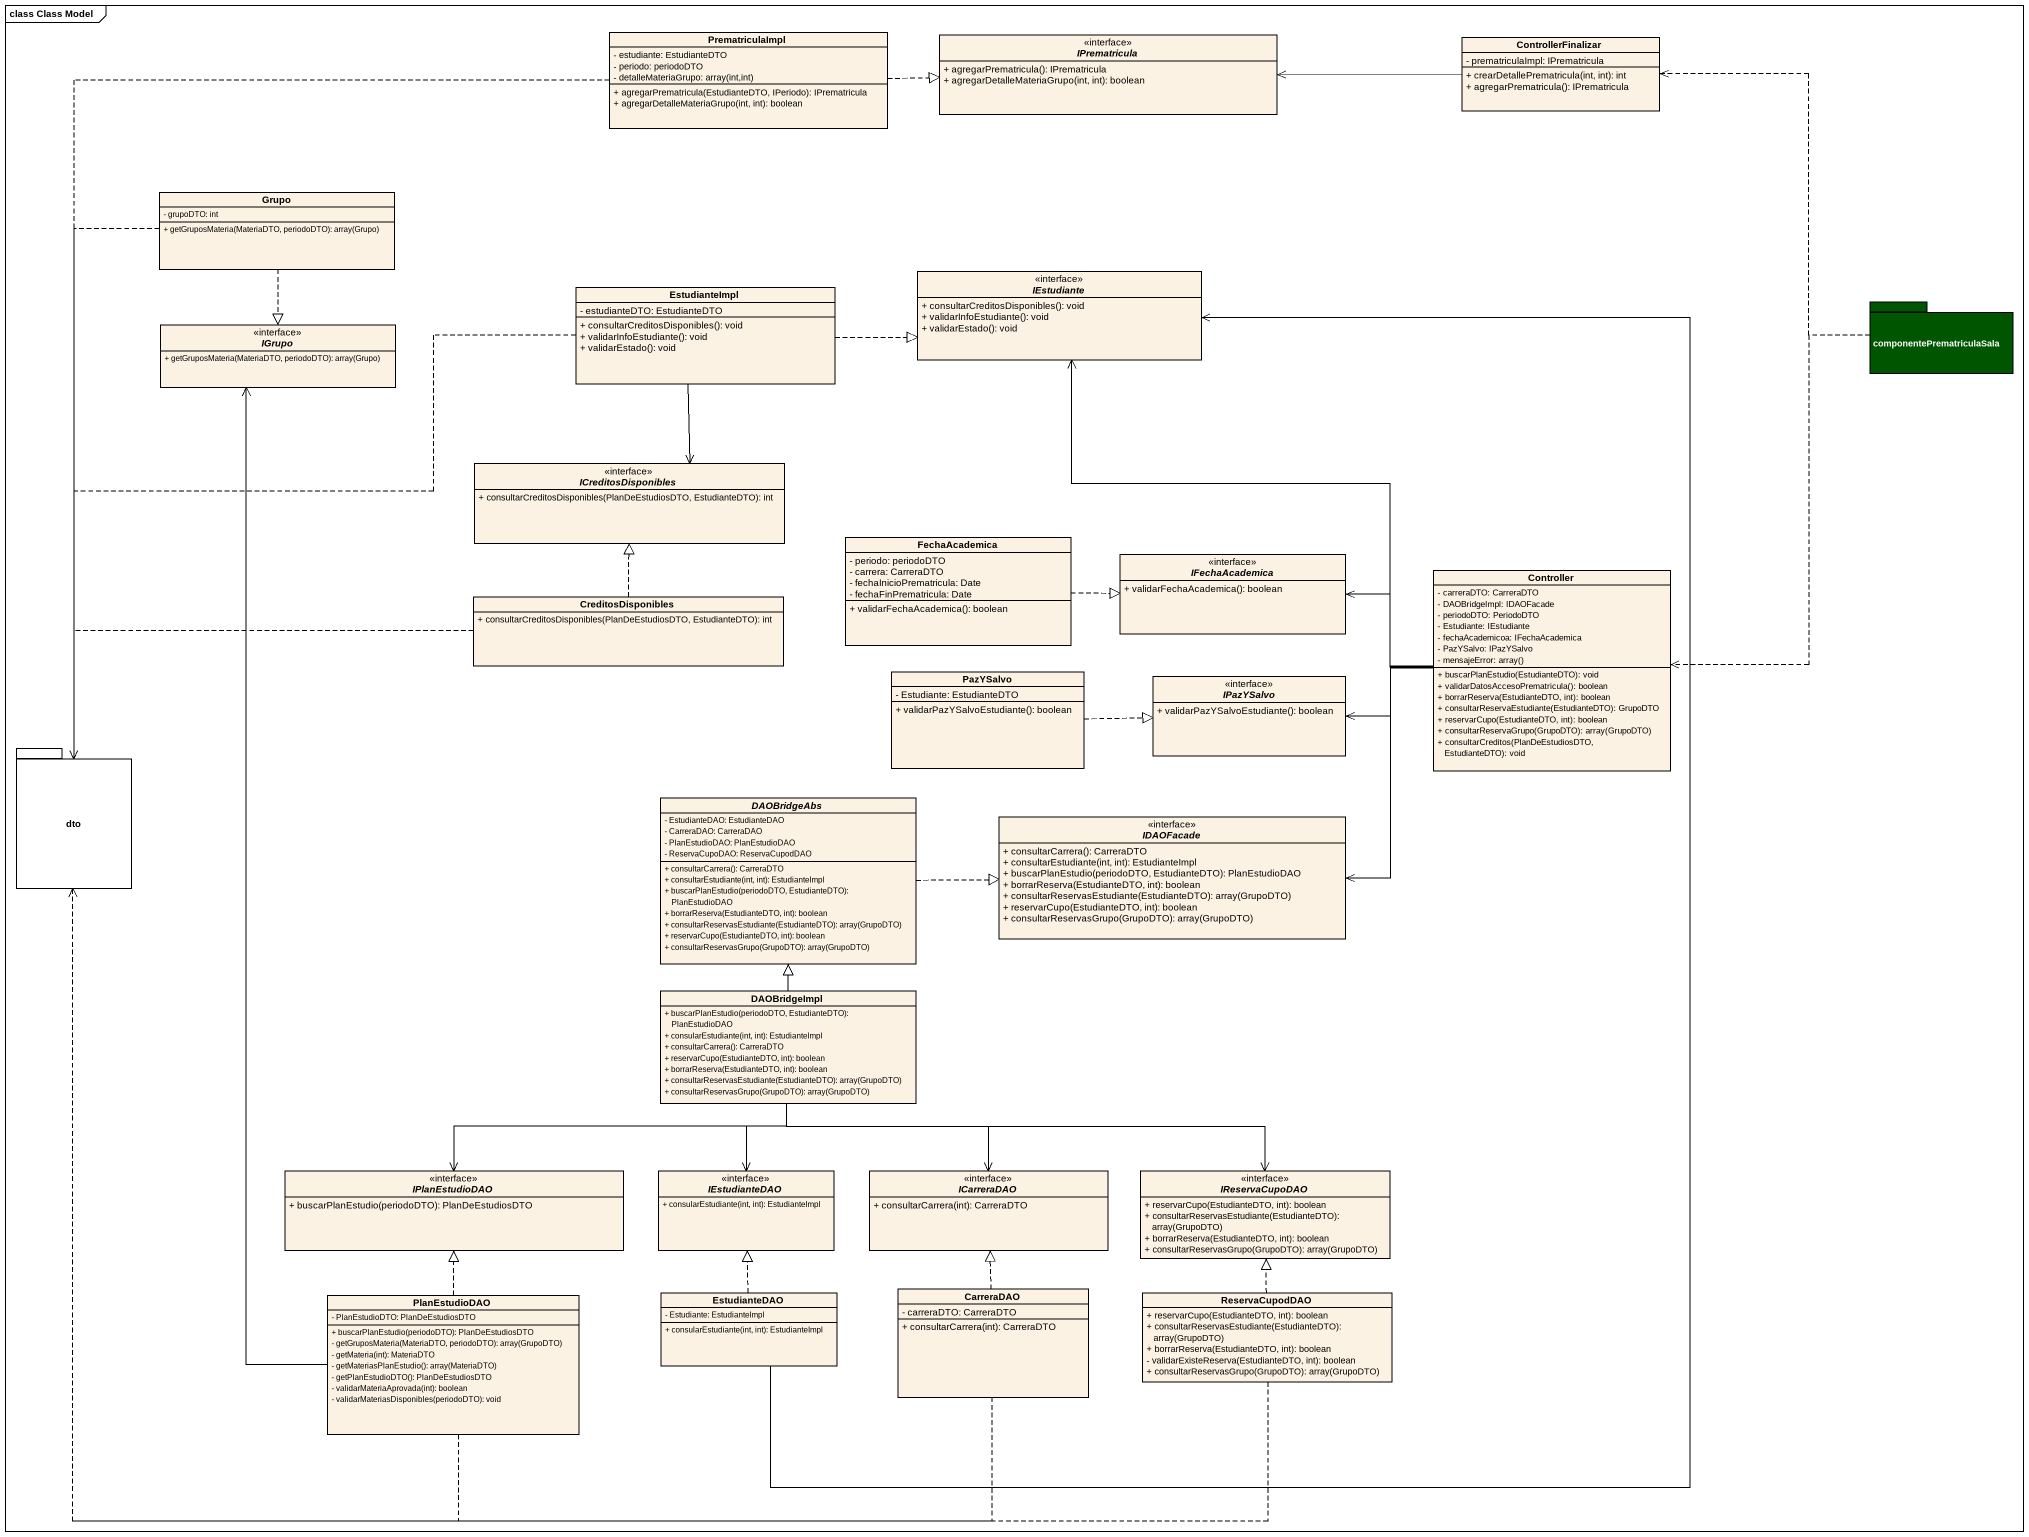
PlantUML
@startuml
mainframe class Class Model
hide circle
hide empty members
skinparam classAttributeIconSize 0
class PrematriculaImpl {
  - estudiante: EstudianteDTO
  - periodo: periodoDTO
  {field} - detalleMateriaGrupo: array(int,int)
  + agregarPrematricula(EstudianteDTO, IPeriodo): IPrematricula
  + agregarDetalleMateriaGrupo(int, int): boolean
}
interface IPrematricula {
  + agregarPrematricula(): IPrematricula
  + agregarDetalleMateriaGrupo(int, int): boolean
}
class ControllerFinalizar {
  - prematriculaImpl: IPrematricula
  + crearDetallePrematricula(int, int): int
  + agregarPrematricula(): IPrematricula
}
class Grupo {
  - grupoDTO: int
  + getGruposMateria(MateriaDTO, periodoDTO): array(Grupo)
}
class EstudianteImpl {
  - estudianteDTO: EstudianteDTO
  + consultarCreditosDisponibles(): void
  + validarInfoEstudiante(): void
  + validarEstado(): void
}
interface IEstudiante {
  + consultarCreditosDisponibles(): void
  + validarInfoEstudiante(): void
  + validarEstado(): void
}
package componentePrematriculaSala #005500 {
}
interface IGrupo {
  + getGruposMateria(MateriaDTO, periodoDTO): array(Grupo)
}
interface ICreditosDisponibles {
  + consultarCreditosDisponibles(PlanDeEstudiosDTO, EstudianteDTO): int
}
class FechaAcademica {
  - periodo: periodoDTO
  - carrera: CarreraDTO
  - fechaInicioPrematricula: Date
  - fechaFinPrematricula: Date
  + validarFechaAcademica(): boolean
}
interface IFechaAcademica {
  + validarFechaAcademica(): boolean
}
class Controller {
  - carreraDTO: CarreraDTO
  - DAOBridgeImpl: IDAOFacade
  - periodoDTO: PeriodoDTO
  - Estudiante: IEstudiante
  - fechaAcademicoa: IFechaAcademica
  - PazYSalvo: IPazYSalvo
  {field} - mensajeError: array()
  + buscarPlanEstudio(EstudianteDTO): void
  + validarDatosAccesoPrematricula(): boolean
  + borrarReserva(EstudianteDTO, int): boolean
  + consultarReservaEstudiante(EstudianteDTO): GrupoDTO
  + reservarCupo(EstudianteDTO, int): boolean
  + consultarReservaGrupo(GrupoDTO): array(GrupoDTO)
  + consultarCreditos(PlanDeEstudiosDTO, EstudianteDTO): void
}
class CreditosDisponibles {
  + consultarCreditosDisponibles(PlanDeEstudiosDTO, EstudianteDTO): int
}
class PazYSalvo {
  - Estudiante: EstudianteDTO
  + validarPazYSalvoEstudiante(): boolean
}
interface IPazYSalvo {
  + validarPazYSalvoEstudiante(): boolean
}
package dto {
}
abstract class DAOBridgeAbs {
  - EstudianteDAO: EstudianteDAO
  - CarreraDAO: CarreraDAO
  - PlanEstudioDAO: PlanEstudioDAO
  - ReservaCupoDAO: ReservaCupodDAO
  + consultarCarrera(): CarreraDTO
  + consultarEstudiante(int, int): EstudianteImpl
  + buscarPlanEstudio(periodoDTO, EstudianteDTO): PlanEstudioDAO
  + borrarReserva(EstudianteDTO, int): boolean
  + consultarReservasEstudiante(EstudianteDTO): array(GrupoDTO)
  + reservarCupo(EstudianteDTO, int): boolean
  + consultarReservasGrupo(GrupoDTO): array(GrupoDTO)
}
interface IDAOFacade {
  + consultarCarrera(): CarreraDTO
  + consultarEstudiante(int, int): EstudianteImpl
  + buscarPlanEstudio(periodoDTO, EstudianteDTO): PlanEstudioDAO
  + borrarReserva(EstudianteDTO, int): boolean
  + consultarReservasEstudiante(EstudianteDTO): array(GrupoDTO)
  + reservarCupo(EstudianteDTO, int): boolean
  + consultarReservasGrupo(GrupoDTO): array(GrupoDTO)
}
class DAOBridgeImpl {
  + buscarPlanEstudio(periodoDTO, EstudianteDTO): PlanEstudioDAO
  + consularEstudiante(int, int): EstudianteImpl
  + consultarCarrera(): CarreraDTO
  + reservarCupo(EstudianteDTO, int): boolean
  + borrarReserva(EstudianteDTO, int): boolean
  + consultarReservasEstudiante(EstudianteDTO): array(GrupoDTO)
  + consultarReservasGrupo(GrupoDTO): array(GrupoDTO)
}
interface IPlanEstudioDAO {
  + buscarPlanEstudio(periodoDTO): PlanDeEstudiosDTO
}
interface IEstudianteDAO {
  + consularEstudiante(int, int): EstudianteImpl
}
interface ICarreraDAO {
  + consultarCarrera(int): CarreraDTO
}
interface IReservaCupoDAO {
  + reservarCupo(EstudianteDTO, int): boolean
  + consultarReservasEstudiante(EstudianteDTO): array(GrupoDTO)
  + borrarReserva(EstudianteDTO, int): boolean
  + consultarReservasGrupo(GrupoDTO): array(GrupoDTO)
}
class PlanEstudioDAO {
  - PlanEstudioDTO: PlanDeEstudiosDTO
  + buscarPlanEstudio(periodoDTO): PlanDeEstudiosDTO
  - getGruposMateria(MateriaDTO, periodoDTO): array(GrupoDTO)
  - getMateria(int): MateriaDTO
  - getMateriasPlanEstudio(): array(MateriaDTO)
  - getPlanEstudioDTO(): PlanDeEstudiosDTO
  - validarMateriaAprovada(int): boolean
  - validarMateriasDisponibles(periodoDTO): void
}
class EstudianteDAO {
  - Estudiante: EstudianteImpl
  + consularEstudiante(int, int): EstudianteImpl
}
class CarreraDAO {
  - carreraDTO: CarreraDTO
  + consultarCarrera(int): CarreraDTO
}
class ReservaCupodDAO {
  + reservarCupo(EstudianteDTO, int): boolean
  + consultarReservasEstudiante(EstudianteDTO): array(GrupoDTO)
  + borrarReserva(EstudianteDTO, int): boolean
  - validarExisteReserva(EstudianteDTO, int): boolean
  + consultarReservasGrupo(GrupoDTO): array(GrupoDTO)
}
PrematriculaImpl .right.|> IPrematricula
PrematriculaImpl ..> dto
ControllerFinalizar -left-> IPrematricula
Grupo ..|> IGrupo
Grupo ..> dto
EstudianteImpl .right.|> IEstudiante
EstudianteImpl --> ICreditosDisponibles
EstudianteImpl ..> dto
componentePrematriculaSala .up.> ControllerFinalizar
componentePrematriculaSala ..> Controller
FechaAcademica .right.|> IFechaAcademica
Controller -up-> IEstudiante
Controller -left-> IFechaAcademica
Controller -left-> IPazYSalvo
Controller -left-> IDAOFacade
CreditosDisponibles .up.|> ICreditosDisponibles
CreditosDisponibles .left.> dto
PazYSalvo .right.|> IPazYSalvo
DAOBridgeAbs .right.|> IDAOFacade
DAOBridgeImpl -up-|> DAOBridgeAbs
DAOBridgeImpl -left-> IPlanEstudioDAO
DAOBridgeImpl --> IEstudianteDAO
DAOBridgeImpl --> ICarreraDAO
DAOBridgeImpl -right-> IReservaCupoDAO
PlanEstudioDAO -up-> IGrupo
PlanEstudioDAO .up.> dto
PlanEstudioDAO .up.|> IPlanEstudioDAO
EstudianteDAO -up-> IEstudiante
EstudianteDAO .up.|> IEstudianteDAO
CarreraDAO .left.> dto
CarreraDAO .up.|> ICarreraDAO
ReservaCupodDAO .left.> dto
ReservaCupodDAO .up.|> IReservaCupoDAO
@enduml
